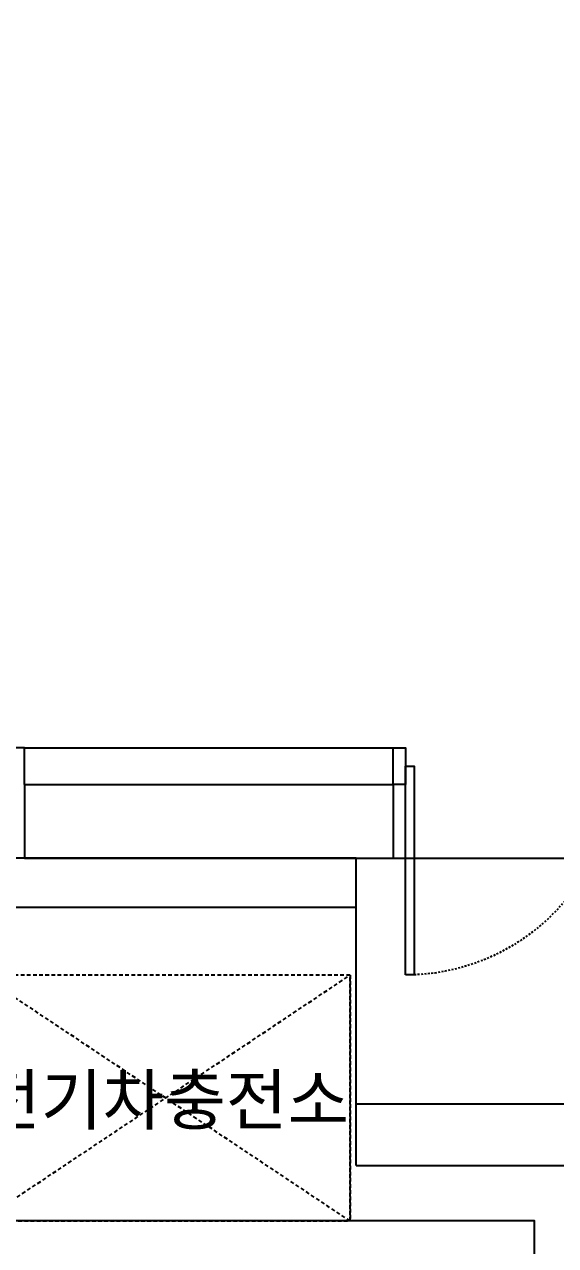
# Model space of a CAD drawing. Header units: millimetres. Extents: x 13515 to 183937, y -33900 to -660.
# Drawn here: x 118542.7 to 118576.5, y -19387.2 to -19309.4 of the extents above; entities that cross this region are included whole.
import ezdxf
from ezdxf.enums import TextEntityAlignment as Align

# ---------------------------------------------------------------- set-up
doc = ezdxf.new("R2010")
doc.units = ezdxf.units.MM
doc.header["$LTSCALE"] = 100
doc.header["$MEASUREMENT"] = 0
doc.linetypes.add('-HID', pattern=[2.5, 1.5, -1])
doc.linetypes.add('HID', pattern=[2.5, 1.5, -1])
doc.layers.get('0').update_dxf_attribs({"linetype": 'CONTINUOUS'})
for name, color, linetype in [('DOOR', 4, 'CONTINUOUS'), ('DOOR(OPEN ELE)', 5, 'CONTINUOUS'), ('ELE9', 9, 'CONTINUOUS')]:
    doc.layers.add(name, color=color, linetype=linetype)
doc.styles.add('나눔바른고딕', font='NanumBarunGothic.ttf')

# ---------------------------------------------------------------- blocks, each defined once
blk = doc.blocks.new('A$C45063924')
at = {"layer": 'DOOR'}
for points in [[(924.3, 1800), (924.3, 1750), (774.3, 1750), (774.3, 1800)], [(924.3, 0), (924.3, 50), (774.3, 50), (774.3, 0)]]:
    blk.add_lwpolyline(points, close=True, dxfattribs=at)
for points in [[(0, 1750), (849.3, 1750), (849.3, 1715), (0, 1715)], [(0, 1715), (0, 1750)], [(0, 50), (849.3, 50), (849.3, 85), (0, 85)], [(0, 85), (0, 50)]]:
    blk.add_lwpolyline(points, dxfattribs=at)
at = {"layer": 'DOOR(OPEN ELE)', "linetype": 'HID', "ltscale": 0.05}
for centre, start, end in [((849.3, 1750), 182.3599, 270), ((849.3, 50), 90, 177.6401)]:
    blk.add_arc(centre, 850, start, end, dxfattribs=at)
blk = doc.blocks.new('FGHJ')
at = {"layer": 'ELE9', "ltscale": 0.1}
for p, q in [((36993024.1, 57296.3), (36994524.1, 57296.3)), ((36993024.1, 57146.3), (36994524.1, 57146.3)), ((36993024.1, 56846.3), (36994524.1, 56846.3))]:
    blk.add_line(p, q, dxfattribs=at)
at = {"layer": 'ELE9', "ltscale": 5}
for p, q in [((36994374.1, 55596.3), (36994374.1, 56846.3)), ((36996474.1, 55846.3), (36994374.1, 55846.3))]:
    blk.add_line(p, q, dxfattribs=at)
at = {"layer": 'ELE9', "ltscale": 0.1}
for points in [[(37030999.1, 67646.3), (37004299.1, 67646.3, 0.414214), (36980799.1, 44146.3), (36980799.1, 24146.3)], [(37030999.1, 67346.3), (37004299.1, 67346.3, 0.414214), (36981099.1, 44146.3), (36981099.1, 24146.3)], [(36994374.1, 56846.3), (36968299.1, 56846.3), (36968299.1, 37471), (36980799.1, 37471), (36980799.1, 42871), (36980899.1, 42871, -0.414214), (36983699.1, 40071), (36983699.1, 26146.3)]]:
    blk.add_lwpolyline(points, format="xyb", dxfattribs=at)
for points in [[(36993024.1, 57296.3), (36991624.1, 57296.3)], [(36993024.1, 57146.3), (36993024.1, 57296.3)], [(36994524.1, 57146.3), (36994524.1, 57296.3)], [(36993024.1, 57146.3), (36993024.1, 56846.3)], [(36994524.1, 57146.3), (36994524.1, 56846.3)], [(36994524.1, 56846.3), (36996324.1, 56846.3)], [(36994374.1, 56646.3), (36968499.1, 56646.3), (36968499.1, 55371)], [(36996996.5, 50171), (36995099.1, 50171), (36995099.1, 55371), (36984299.1, 55371), (36984299.1, 50171), (36982099.1, 50171), (36982099.1, 55371), (36968499.1, 55371)]]:
    blk.add_lwpolyline(points, dxfattribs=at)
at = {"layer": 'ELE9', "linetype": '-HID', "ltscale": 0.1}
blk.add_lwpolyline([(36992849.1, 55371), (36994349.1, 55371), (36994349.1, 56371), (36992849.1, 56371), (36992849.1, 55371), (36994349.1, 56371), (36994349.1, 55371), (36992849.1, 56371)], dxfattribs=at)
at = {"layer": 'ELE9', "ltscale": 5}
blk.add_lwpolyline([(36994374.1, 55596.3), (36996474.1, 55596.3)], dxfattribs=at)
at = {"layer": 'ELE9', "ltscale": 0.1, "xscale": -1, "rotation": 270}
blk.add_blockref('A$C45063924', (36994524.1, 56372.1), dxfattribs=at)
at = {"layer": 'ELE9', "style": '나눔바른고딕'}
blk.add_text('전기차충전소', height=200, dxfattribs=at).set_placement((36993592.4, 55866.4), align=Align.MIDDLE)

msp = doc.modelspace()

# ---------------------------------------------------------------- block references
at = {"xscale": 0.01565102769230769, "yscale": 0.01565102769230769, "zscale": 0.01565102769230769}
msp.add_blockref('FGHJ', (-460436.194, -20252.242), dxfattribs=at)

doc.saveas('drawing.dxf')
